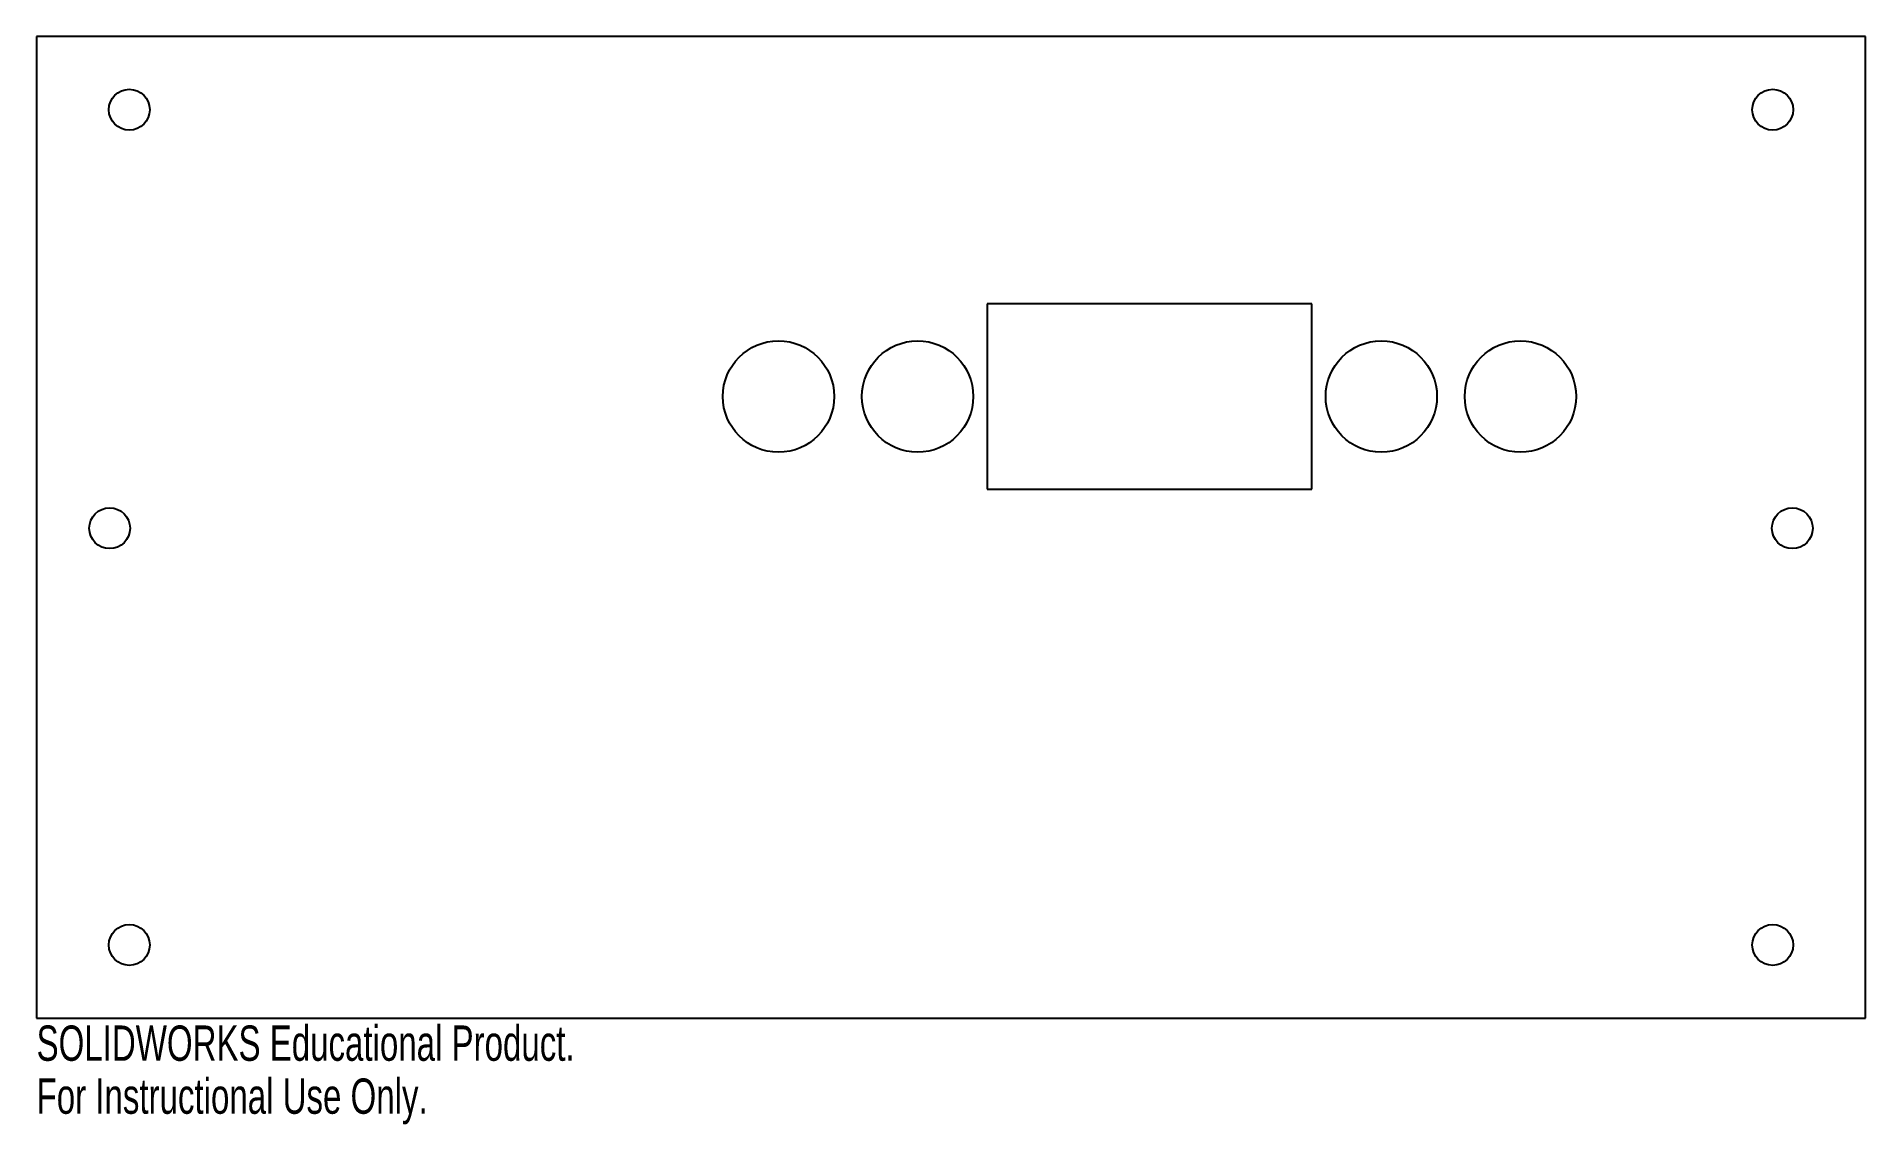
# Model space of a CAD drawing. Header units: inches. Extents: x -6 to 3.86, y -3.92 to 1.94.
import ezdxf

# ---------------------------------------------------------------- set-up
doc = ezdxf.new("R2010")
doc.units = ezdxf.units.IN
doc.header["$MEASUREMENT"] = 0
doc.styles.add('SLDTEXTSTYLE0', font='TXT', dxfattribs={"width": 0.7})

msp = doc.modelspace()

# ---------------------------------------------------------------- linework, layer by layer
at = {"color": 7, "linetype": 'Continuous', "lineweight": 25}
for p, q in [((3.86, 1.94), (-6, 1.94)), ((-6, 1.94), (-6, -3.35)), ((3.86, -3.35), (3.86, 1.94)), ((0.875, 0.5), (-0.875, 0.5)), ((-0.875, 0.5), (-0.875, -0.5)), ((0.875, -0.5), (0.875, 0.5)), ((-0.875, -0.5), (0.875, -0.5)), ((-6, -3.35), (3.86, -3.35))]:
    msp.add_line(p, q, dxfattribs=at)
for centre, radius in [((-5.5, 1.546), 0.11), ((-5.5, 1.546), 0.11), ((3.36, 1.546), 0.11), ((3.36, 1.546), 0.11), ((-2, 0), 0.3), ((-2, 0), 0.3), ((-1.25, 0), 0.3), ((-1.25, 0), 0.3), ((1.25, 0), 0.3), ((1.25, 0), 0.3), ((2, 0), 0.3), ((2, 0), 0.3), ((-5.606, -0.71), 0.11), ((-5.606, -0.71), 0.11), ((3.466, -0.71), 0.11), ((3.466, -0.71), 0.11), ((-5.5, -2.956), 0.11), ((-5.5, -2.956), 0.11), ((3.36, -2.956), 0.11), ((3.36, -2.956), 0.11)]:
    msp.add_circle(centre, radius, dxfattribs=at)

# ---------------------------------------------------------------- texts
at = {"color": 7, "linetype": 'Continuous', "char_height": 0.1903, "attachment_point": 1, "style": 'SLDTEXTSTYLE0'}
for s, insert in [('SOLIDWORKS Educational Product.', (-6, -3.3901)), ('For Instructional Use Only.', (-6, -3.6756))]:
    msp.add_mtext(s, dxfattribs=dict(at, insert=insert))

doc.saveas('drawing.dxf')
